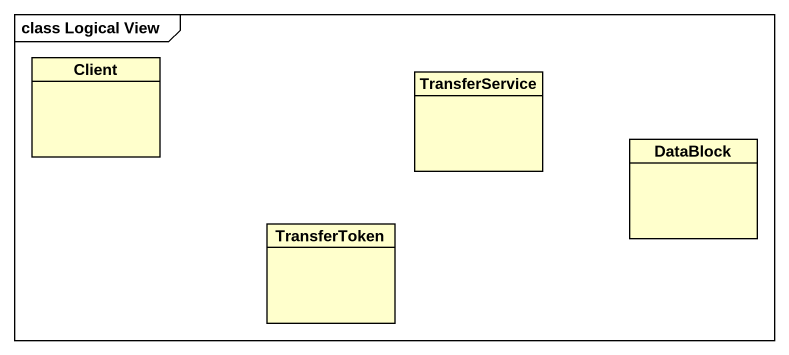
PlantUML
@startuml
mainframe class Logical View
hide circle
hide empty members
class Client
class TransferService
class DataBlock
class TransferToken
@enduml
